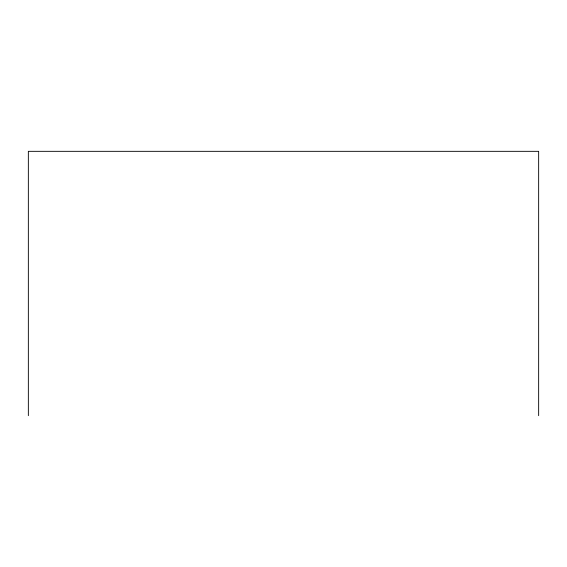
<?xml version="1.0" encoding="UTF-8"?>
<svg xmlns="http://www.w3.org/2000/svg" width="567" height="567" viewBox="0 0 567 567"><rect width="100%" height="100%" fill="white"/><g stroke="black" fill="none" stroke-linecap="round" stroke-linejoin="round"><path stroke-width="0.85" d="M538.65 415.668L538.65 151.332L28.35 151.332L28.35 415.668"/></g></svg>
